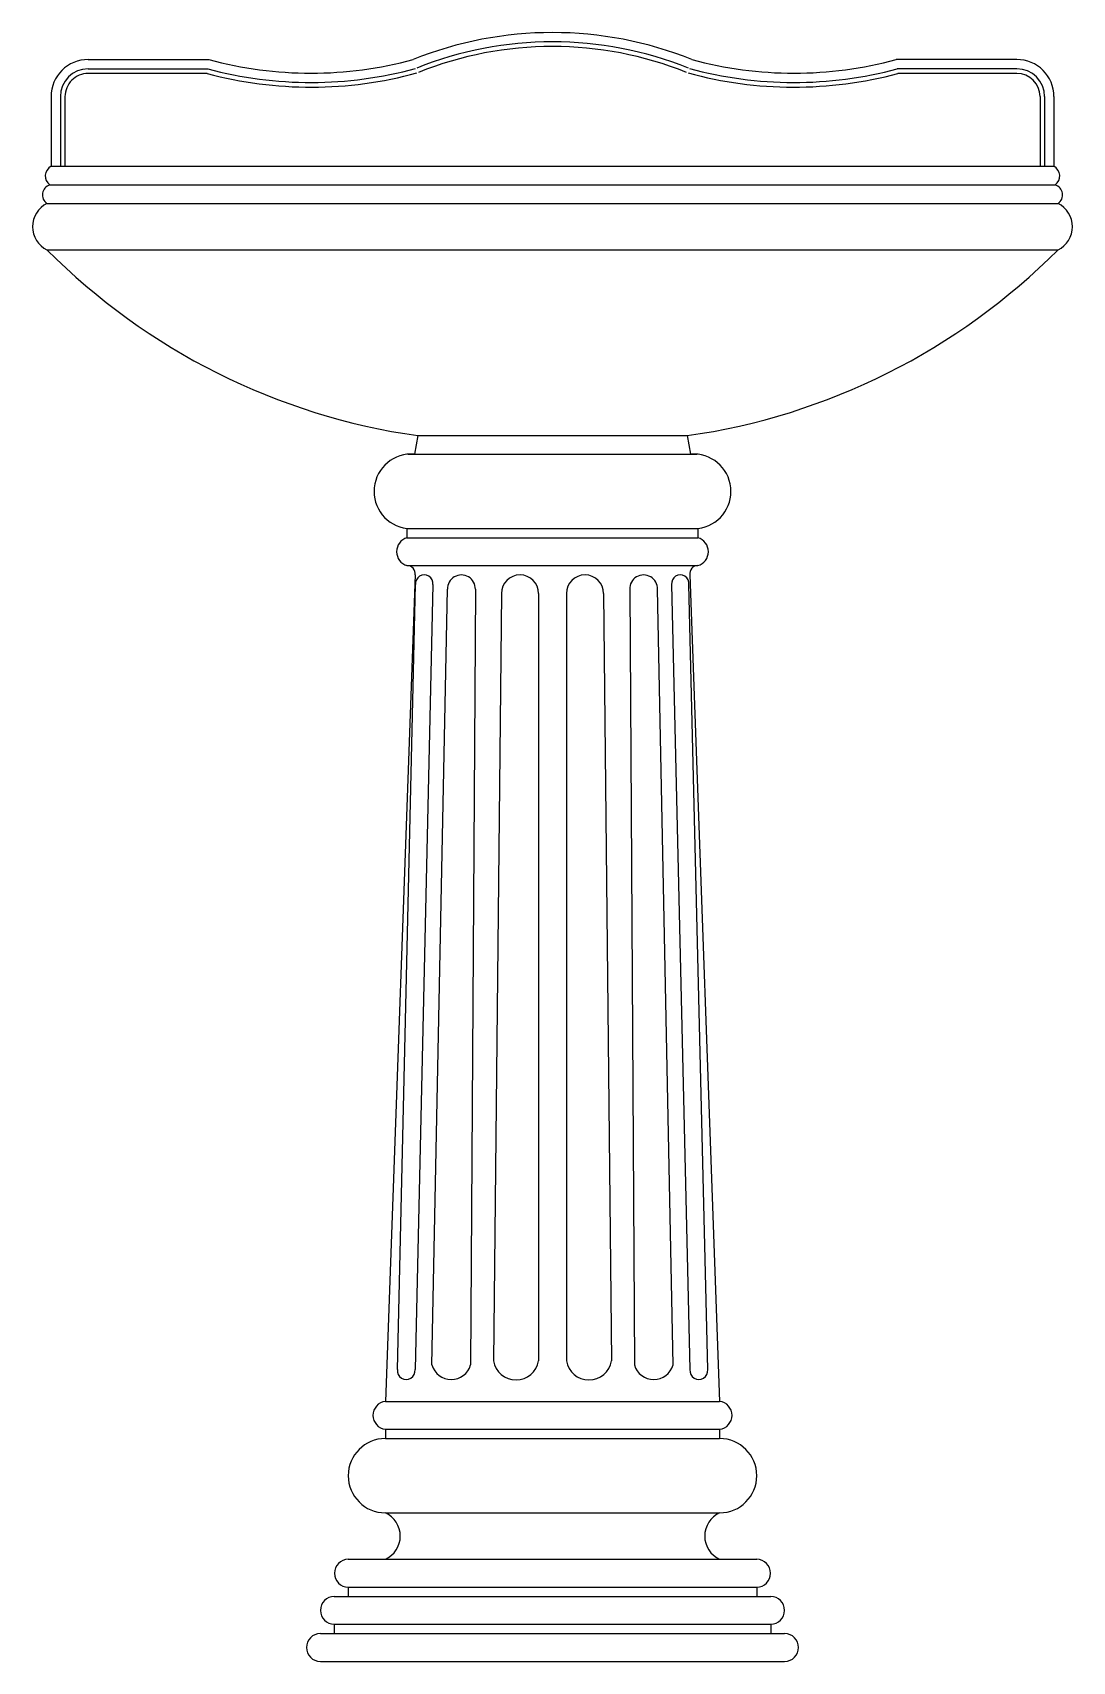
# Model space of a CAD drawing. Header units: millimetres. Extents: x -2934.85 to -2934.29, y 2950.29 to 2951.167.
import ezdxf

# ---------------------------------------------------------------- set-up
doc = ezdxf.new("R2010")
doc.units = ezdxf.units.MM
doc.header["$LTSCALE"] = 10
doc.layers.add('banheiro_louças', color=2, linetype='Continuous')

msp = doc.modelspace()

# ---------------------------------------------------------------- linework, layer by layer
at = {"layer": 'banheiro_louças'}
for p, q in [((-2934.82042, 2951.1521), (-2934.75542, 2951.1521)), ((-2934.32042, 2951.1521), (-2934.38542, 2951.1521)), ((-2934.84042, 2951.1321), (-2934.84042, 2951.0946)), ((-2934.30042, 2951.1321), (-2934.30042, 2951.0946)), ((-2934.84042, 2951.0946), (-2934.30042, 2951.0946)), ((-2934.84113, 2951.0846), (-2934.29972, 2951.0846)), ((-2934.84262, 2951.0746), (-2934.29823, 2951.0746)), ((-2934.84262, 2951.0496), (-2934.29823, 2951.0496)), ((-2934.64292, 2950.9496), (-2934.64477, 2950.9396)), ((-2934.64292, 2950.9496), (-2934.49792, 2950.9496)), ((-2934.49792, 2950.9496), (-2934.49608, 2950.9396)), ((-2934.64805, 2950.9396), (-2934.49279, 2950.9396)), ((-2934.64877, 2950.8996), (-2934.49208, 2950.8996)), ((-2934.64877, 2950.8996), (-2934.64877, 2950.8946)), ((-2934.64877, 2950.8946), (-2934.49208, 2950.8946)), ((-2934.49208, 2950.8996), (-2934.49208, 2950.8946)), ((-2934.64877, 2950.8796), (-2934.49208, 2950.8796)), ((-2934.64442, 2950.8746), (-2934.66042, 2950.4296)), ((-2934.49642, 2950.8746), (-2934.48042, 2950.4296)), ((-2934.66042, 2950.4296), (-2934.48042, 2950.4296)), ((-2934.66042, 2950.4146), (-2934.48042, 2950.4146)), ((-2934.66042, 2950.4146), (-2934.66042, 2950.4096)), ((-2934.48042, 2950.4146), (-2934.48042, 2950.4096)), ((-2934.66042, 2950.4096), (-2934.48042, 2950.4096)), ((-2934.66042, 2950.3696), (-2934.48042, 2950.3696)), ((-2934.68042, 2950.3446), (-2934.46042, 2950.3446)), ((-2934.68792, 2950.3246), (-2934.45292, 2950.3246)), ((-2934.68042, 2950.3296), (-2934.46042, 2950.3296)), ((-2934.68042, 2950.3296), (-2934.68042, 2950.3246)), ((-2934.46042, 2950.3296), (-2934.46042, 2950.3246)), ((-2934.68792, 2950.3096), (-2934.45292, 2950.3096)), ((-2934.68792, 2950.3096), (-2934.68792, 2950.3046)), ((-2934.68792, 2950.3096), (-2934.68792, 2950.3046)), ((-2934.45292, 2950.3096), (-2934.45292, 2950.3046)), ((-2934.45292, 2950.3096), (-2934.45292, 2950.3046)), ((-2934.69542, 2950.3046), (-2934.44542, 2950.3046)), ((-2934.69542, 2950.2896), (-2934.44542, 2950.2896))]:
    msp.add_line(p, q, dxfattribs=at)
at = {"layer": 'banheiro_louças', "color": 1}
for p, q in [((-2934.82042, 2951.1471), (-2934.75609, 2951.1471)), ((-2934.32042, 2951.1471), (-2934.38476, 2951.1471)), ((-2934.32042, 2951.1446), (-2934.38443, 2951.1446)), ((-2934.83542, 2951.1321), (-2934.83542, 2951.0946)), ((-2934.30792, 2951.1321), (-2934.30792, 2951.0946)), ((-2934.30542, 2951.1321), (-2934.30542, 2951.0946)), ((-2934.65397, 2950.4467), (-2934.64415, 2950.86941)), ((-2934.63484, 2950.86941), (-2934.64445, 2950.4467)), ((-2934.50627, 2950.86941), (-2934.4964, 2950.4467)), ((-2934.48687, 2950.4467), (-2934.49697, 2950.86941)), ((-2934.63535, 2950.44923), (-2934.62697, 2950.86688)), ((-2934.61197, 2950.86688), (-2934.61457, 2950.44923)), ((-2934.59792, 2950.8646), (-2934.60213, 2950.4515)), ((-2934.57792, 2950.8646), (-2934.57792, 2950.4515)), ((-2934.56292, 2950.8646), (-2934.56292, 2950.4515)), ((-2934.54292, 2950.8646), (-2934.53871, 2950.4515)), ((-2934.52887, 2950.86688), (-2934.52628, 2950.44923)), ((-2934.5055, 2950.44923), (-2934.51387, 2950.86688))]:
    msp.add_line(p, q, dxfattribs=at)
msp.add_lwpolyline([(-2934.75642, 2951.1446), (-2934.82042, 2951.1446, 0.414214), (-2934.83292, 2951.1321), (-2934.83292, 2951.0946)], format="xyb", dxfattribs=at)
at = {"layer": 'banheiro_louças'}
for centre, radius, start, end in [((-2934.57042, 2950.96539), 0.20122, 68.11563, 111.88437), ((-2934.82042, 2951.1321), 0.02, 90, 180), ((-2934.70042, 2951.35388), 0.20914, 254.75291, 285.24709), ((-2934.44042, 2951.35388), 0.20914, 254.75291, 285.24709), ((-2934.32042, 2951.1321), 0.02, 0, 90), ((-2934.83765, 2951.08938), 0.00591, 118.01096, 233.92473), ((-2934.3032, 2951.08938), 0.00591, 306.07527, 61.98904), ((-2934.83943, 2951.07924), 0.00563, 107.56465, 235.49381), ((-2934.30142, 2951.07924), 0.00563, 304.50619, 72.43535), ((-2934.83643, 2951.0621), 0.01395, 116.33219, 243.66781), ((-2934.30442, 2951.0621), 0.01395, 296.33219, 63.66781), ((-2934.59383, 2951.29678), 0.35063, 224.8031, 261.95197), ((-2934.54701, 2951.29678), 0.35063, 278.04803, 315.1969), ((-2934.64641, 2950.91957), 0.0201, 85.31011, 263.26497), ((-2934.49444, 2950.91957), 0.0201, 276.73503, 94.68989), ((-2934.64655, 2950.8871), 0.00782, 106.5011, 253.4989), ((-2934.4943, 2950.8871), 0.00782, 286.5011, 73.4989), ((-2934.64853, 2950.87542), 0.00419, 348.7007, 93.28656), ((-2934.49232, 2950.87542), 0.00419, 86.71344, 191.2993), ((-2934.65955, 2950.4221), 0.00755, 96.60421, 263.39579), ((-2934.48129, 2950.4221), 0.00755, 276.60421, 83.39579), ((-2934.66042, 2950.3896), 0.02, 90, 270), ((-2934.48042, 2950.3896), 0.02, 270, 90), ((-2934.66612, 2950.3571), 0.01374, 294.4947, 65.5053), ((-2934.47473, 2950.3571), 0.01374, 114.4947, 245.5053), ((-2934.68036, 2950.3371), 0.0075, 90.44412, 269.55588), ((-2934.46048, 2950.3371), 0.0075, 270.44412, 89.55588), ((-2934.68786, 2950.3171), 0.0075, 90.44412, 269.55588), ((-2934.45298, 2950.3171), 0.0075, 270.44412, 89.55588), ((-2934.69536, 2950.2971), 0.0075, 90.44412, 269.55588), ((-2934.44548, 2950.2971), 0.0075, 270.44412, 89.55588)]:
    msp.add_arc(centre, radius, start, end, dxfattribs=at)
at = {"layer": 'banheiro_louças', "color": 1}
for centre, radius, start, end in [((-2934.57042, 2950.96539), 0.19622, 68.11563, 111.88437), ((-2934.57042, 2950.96539), 0.19372, 68.11563, 111.88437), ((-2934.82042, 2951.1321), 0.015, 90, 180), ((-2934.70042, 2951.35388), 0.21664, 255.0207, 285.24709), ((-2934.70042, 2951.35388), 0.21414, 254.93301, 285.24709), ((-2934.44042, 2951.35388), 0.21664, 254.75291, 284.9793), ((-2934.44042, 2951.35388), 0.21414, 254.75291, 285.06699), ((-2934.32042, 2951.1321), 0.015, 0, 90), ((-2934.32042, 2951.1321), 0.0125, 0, 90), ((-2934.6395, 2950.86992), 0.00468, 353.71441, 186.28559), ((-2934.61947, 2950.8671), 0.0075, 358.31334, 181.68666), ((-2934.58792, 2950.8646), 0.01, 0, 180), ((-2934.55292, 2950.8646), 0.01, 0, 180), ((-2934.52137, 2950.8671), 0.0075, 358.31334, 181.68666), ((-2934.50162, 2950.86992), 0.00468, 353.71441, 186.28559), ((-2934.62496, 2950.45214), 0.01079, 195.67251, 344.32749), ((-2934.59003, 2950.4534), 0.01225, 188.91195, 351.08805), ((-2934.55082, 2950.4534), 0.01225, 188.91195, 351.08805), ((-2934.51589, 2950.45214), 0.01079, 195.67251, 344.32749), ((-2934.64921, 2950.44623), 0.00478, 174.40829, 5.59171), ((-2934.49163, 2950.44623), 0.00478, 174.40829, 5.59171)]:
    msp.add_arc(centre, radius, start, end, dxfattribs=at)

doc.saveas('drawing.dxf')
